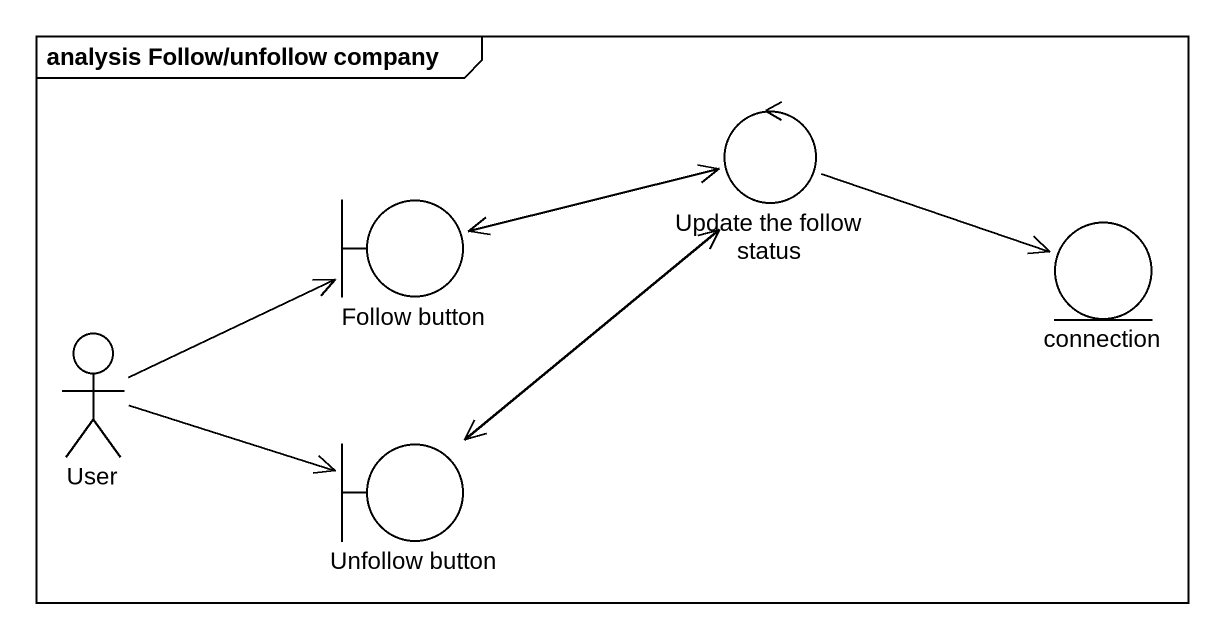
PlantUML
@startuml
mainframe analysis Follow/unfollow company
control "Update the follow status" as Update_the_follow_status
boundary "Follow button" as Follow_button
entity connection
actor User
boundary "Unfollow button" as Unfollow_button
Update_the_follow_status -left-> Follow_button
Update_the_follow_status -right-> connection
Update_the_follow_status --> Unfollow_button
Follow_button -right-> Update_the_follow_status
User -right-> Follow_button
User -right-> Unfollow_button
Unfollow_button -up-> Update_the_follow_status
@enduml
